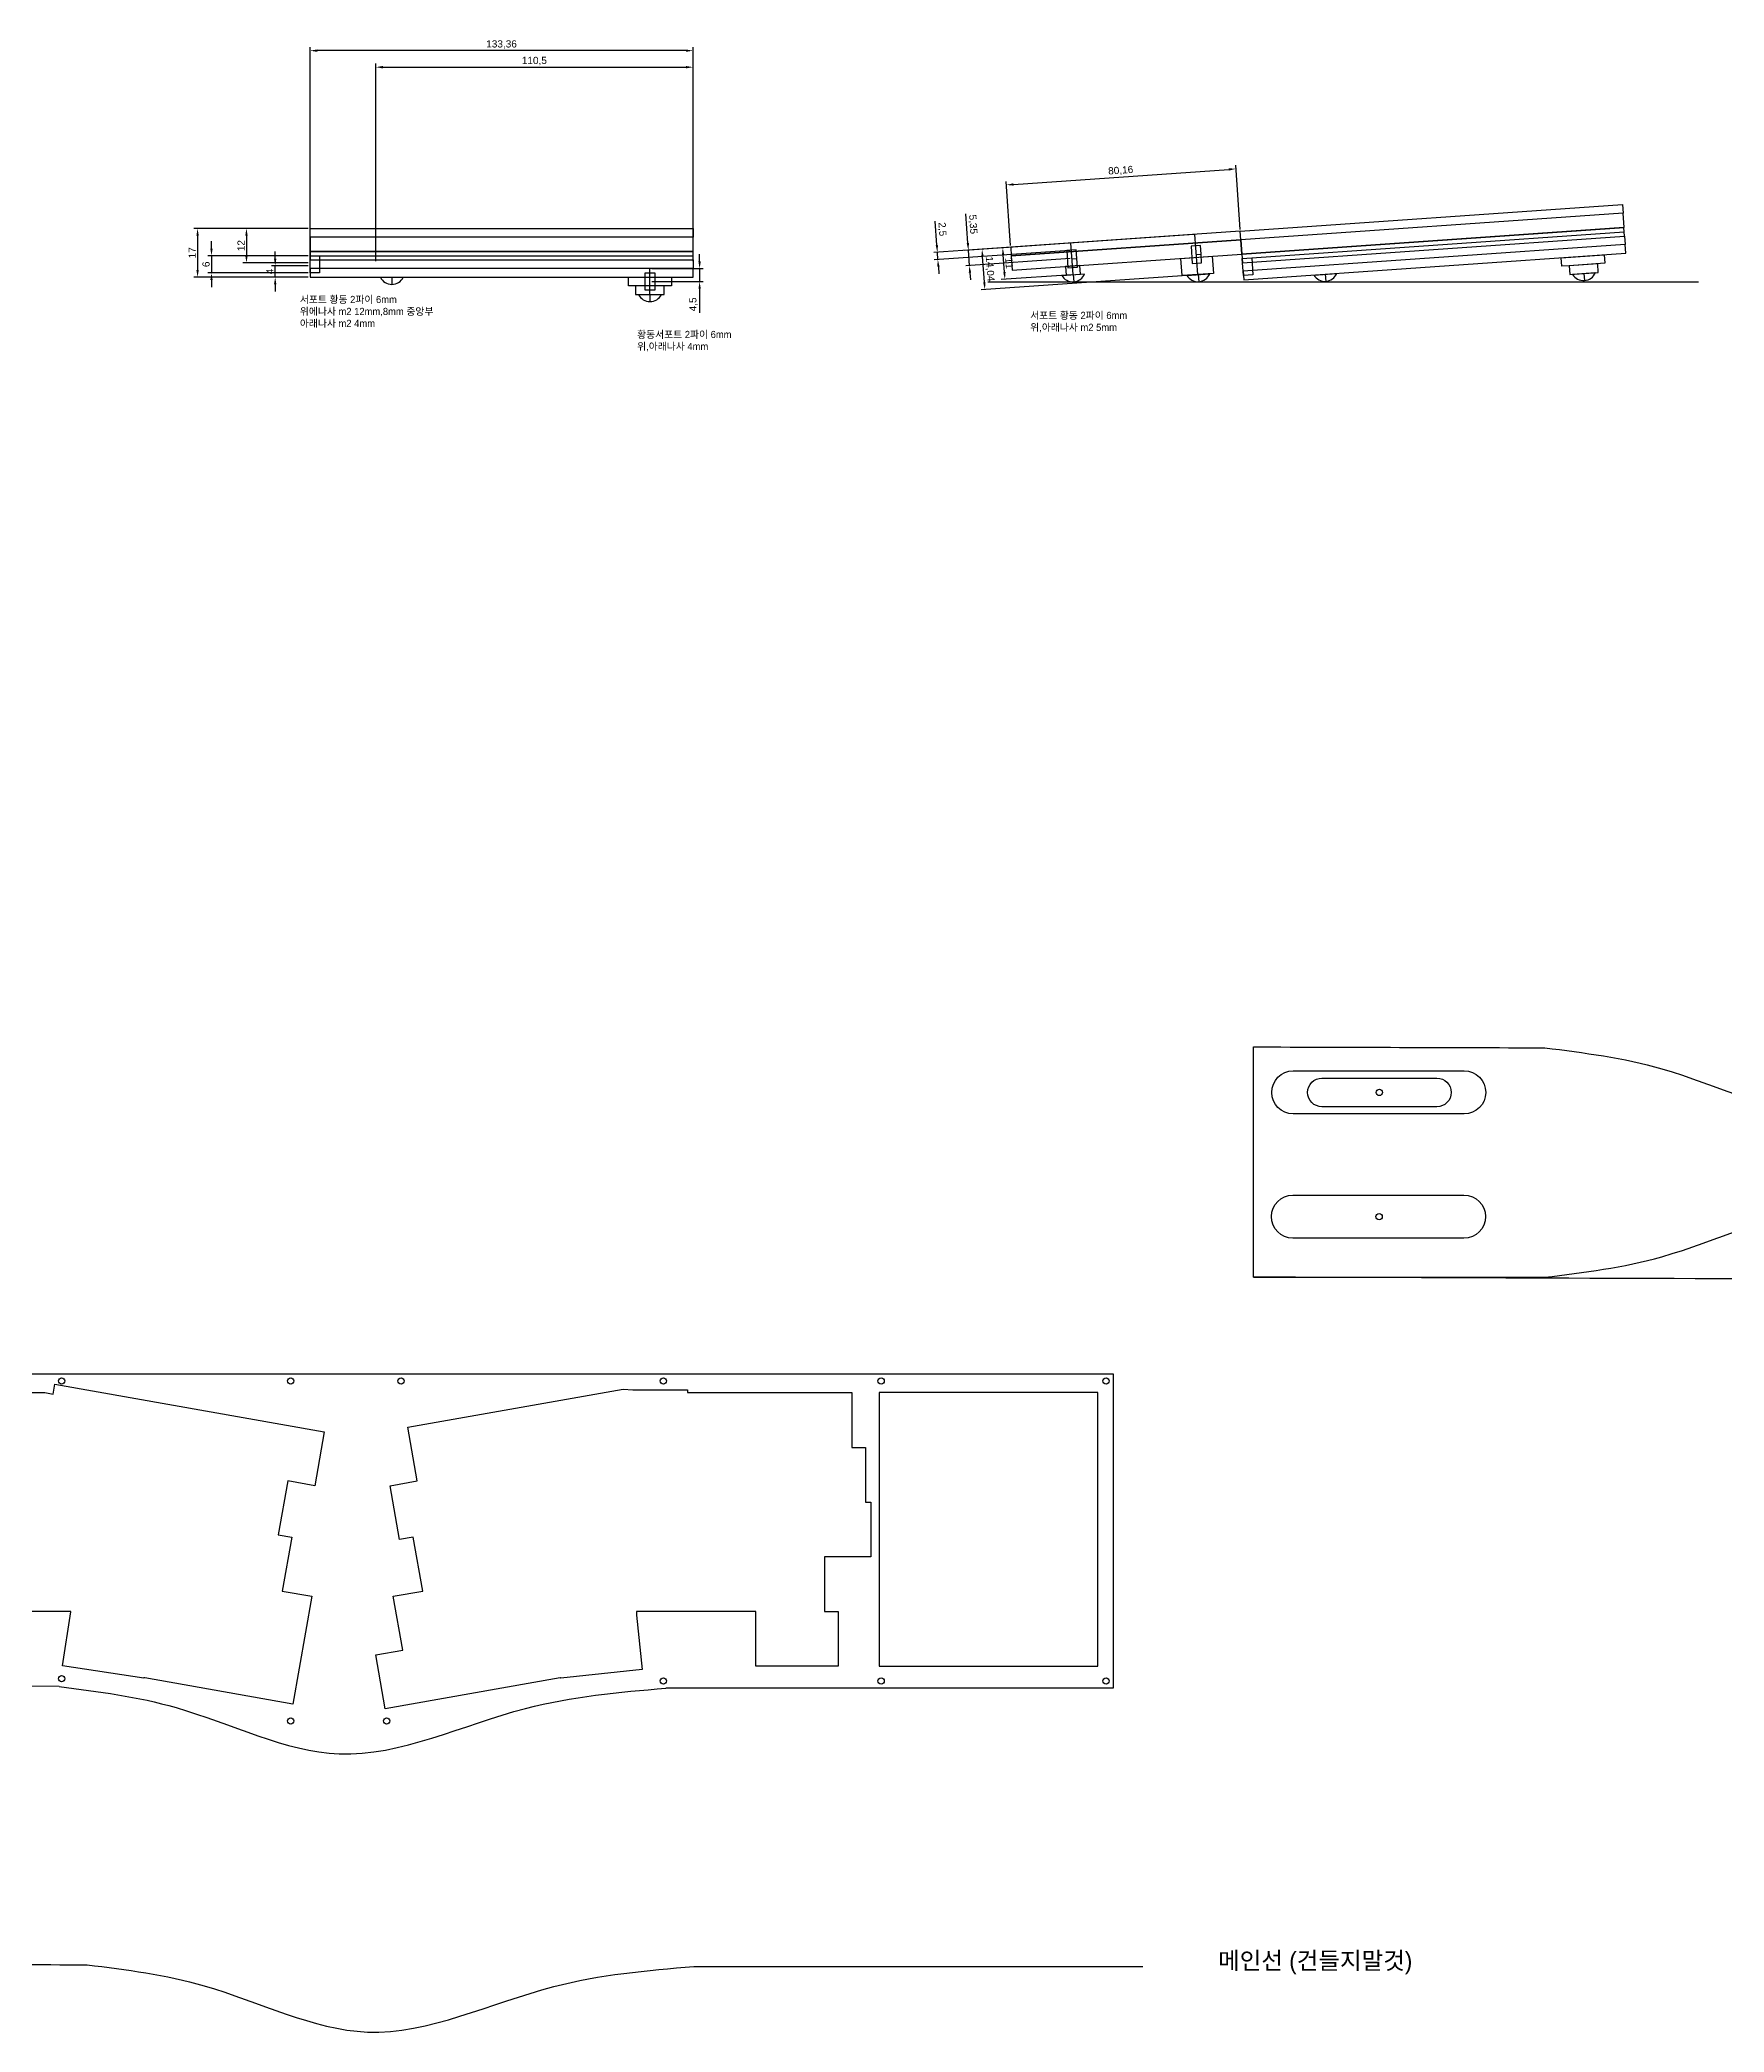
# Model space of a CAD drawing. Header units: millimetres. Extents: x 46 to 4458, y 59 to 1499.
# Drawn here: x 666 to 1252, y 127 to 821 of the extents above; entities that cross this region are included whole.
import ezdxf

# ---------------------------------------------------------------- set-up
doc = ezdxf.new("R2010")
doc.units = ezdxf.units.MM
doc.styles.get("Standard").update_dxf_attribs({"font": 'arial.ttf'})
doc.dimstyles.new('ISO-25', dxfattribs={"dimtxt": 2.5, "dimasz": 2.5, "dimexe": 1.25, "dimexo": 0.625, "dimtad": 1, "dimtxsty": 'Standard', "dimcen": 2.5, "dimadec": 0, "dimazin": 0, "dimtfac": 1, "dimtmove": 0, "dimatfit": 3, "dimfxl": 1, "dimarcsym": 0})

# ---------------------------------------------------------------- blocks, each defined once
blk = doc.blocks.new('*D3')
at = {"color": 0, "lineweight": -2, "transparency": 16777216}
for p, q in [((759.98, 744.18), (759.98, 818.7)), ((893.34, 744.18), (893.34, 818.7)), ((890.84, 817.45), (762.48, 817.45))]:
    blk.add_line(p, q, dxfattribs=at)
at = {"color": 0, "transparency": 16777216}
for points in [[(762.48, 817.86), (762.48, 817.03), (759.98, 817.45)], [(890.84, 817.86), (890.84, 817.03), (893.34, 817.45)]]:
    blk.add_solid(points, dxfattribs=at)
at = {"layer": 'Defpoints', "color": 0, "transparency": 16777216}
for p in [(759.98, 817.45), (759.98, 743.55), (893.34, 743.55)]:
    blk.add_point(p, dxfattribs=at)
at = {"color": 0, "transparency": 16777216, "insert": (826.66, 819.57), "char_height": 2.5, "attachment_point": 5}
blk.add_mtext('133,36', dxfattribs=at)
blk = doc.blocks.new('*D5')
at = {"color": 0, "lineweight": -2, "transparency": 16777216}
for p, q in [((782.84, 744.18), (782.84, 812.94)), ((893.34, 744.18), (893.34, 812.94)), ((785.34, 811.69), (890.84, 811.69))]:
    blk.add_line(p, q, dxfattribs=at)
at = {"color": 0, "transparency": 16777216}
for points in [[(785.34, 812.11), (785.34, 811.27), (782.84, 811.69)], [(890.84, 812.11), (890.84, 811.27), (893.34, 811.69)]]:
    blk.add_solid(points, dxfattribs=at)
at = {"layer": 'Defpoints', "color": 0, "transparency": 16777216}
for p in [(893.34, 811.69), (782.84, 743.55), (893.34, 743.55)]:
    blk.add_point(p, dxfattribs=at)
at = {"color": 0, "transparency": 16777216, "insert": (838.09, 813.82), "char_height": 2.5, "attachment_point": 5}
blk.add_mtext('110,5', dxfattribs=at)
blk = doc.blocks.new('*D6')
at = {"color": 0, "lineweight": -2, "transparency": 16777216}
for p, q in [((759.29, 755.55), (719.56, 755.55)), ((720.81, 753.05), (720.81, 741.05)), ((759.29, 738.55), (719.56, 738.55))]:
    blk.add_line(p, q, dxfattribs=at)
at = {"color": 0, "transparency": 16777216}
for points in [[(720.4, 753.05), (721.23, 753.05), (720.81, 755.55)], [(720.4, 741.05), (721.23, 741.05), (720.81, 738.55)]]:
    blk.add_solid(points, dxfattribs=at)
at = {"layer": 'Defpoints', "color": 0, "transparency": 16777216}
for p in [(759.92, 755.55), (720.81, 738.55), (759.92, 738.55)]:
    blk.add_point(p, dxfattribs=at)
at = {"color": 0, "transparency": 16777216, "insert": (718.93, 747.05), "char_height": 2.5, "attachment_point": 5, "rotation": 90}
blk.add_mtext('17', dxfattribs=at)
blk = doc.blocks.new('*D7')
at = {"color": 0, "lineweight": -2, "transparency": 16777216}
for p, q in [((725.66, 748.55), (725.66, 751.05)), ((759.36, 746.05), (724.41, 746.05)), ((725.66, 746.05), (725.66, 740.05)), ((759.36, 740.05), (724.41, 740.05)), ((725.66, 737.55), (725.66, 735.05))]:
    blk.add_line(p, q, dxfattribs=at)
at = {"color": 0, "transparency": 16777216}
for points in [[(725.24, 748.55), (726.07, 748.55), (725.66, 746.05)], [(725.24, 737.55), (726.07, 737.55), (725.66, 740.05)]]:
    blk.add_solid(points, dxfattribs=at)
at = {"layer": 'Defpoints', "color": 0, "transparency": 16777216}
for p in [(759.98, 746.05), (725.66, 740.05), (759.98, 740.05)]:
    blk.add_point(p, dxfattribs=at)
at = {"color": 0, "transparency": 16777216, "insert": (723.76, 743.05), "char_height": 2.5, "attachment_point": 5, "rotation": 90}
blk.add_mtext('6', dxfattribs=at)
blk = doc.blocks.new('*D12')
at = {"color": 0, "lineweight": -2, "transparency": 16777216}
for p, q in [((759.36, 742.55), (746.59, 742.55)), ((747.84, 745.05), (747.84, 747.55)), ((747.84, 738.55), (747.84, 742.55)), ((759.36, 738.55), (746.59, 738.55)), ((747.84, 736.05), (747.84, 733.55))]:
    blk.add_line(p, q, dxfattribs=at)
at = {"color": 0, "transparency": 16777216}
for points in [[(747.42, 745.05), (748.26, 745.05), (747.84, 742.55)], [(747.42, 736.05), (748.26, 736.05), (747.84, 738.55)]]:
    blk.add_solid(points, dxfattribs=at)
at = {"layer": 'Defpoints', "color": 0, "transparency": 16777216}
for p in [(747.84, 742.55), (759.98, 742.55), (759.98, 738.55)]:
    blk.add_point(p, dxfattribs=at)
at = {"color": 0, "transparency": 16777216, "insert": (745.96, 740.55), "char_height": 2.5, "attachment_point": 5, "rotation": 90}
blk.add_mtext('4', dxfattribs=at)
blk = doc.blocks.new('*D13')
at = {"color": 0, "lineweight": -2, "transparency": 16777216}
for p, q in [((759.36, 755.55), (736.58, 755.55)), ((737.83, 753.05), (737.83, 746.05)), ((759.36, 743.55), (736.58, 743.55))]:
    blk.add_line(p, q, dxfattribs=at)
at = {"color": 0, "transparency": 16777216}
for points in [[(737.42, 753.05), (738.25, 753.05), (737.83, 755.55)], [(737.42, 746.05), (738.25, 746.05), (737.83, 743.55)]]:
    blk.add_solid(points, dxfattribs=at)
at = {"layer": 'Defpoints', "color": 0, "transparency": 16777216}
for p in [(759.98, 755.55), (737.83, 743.55), (759.98, 743.55)]:
    blk.add_point(p, dxfattribs=at)
at = {"color": 0, "transparency": 16777216, "insert": (735.95, 749.55), "char_height": 2.5, "attachment_point": 5, "rotation": 90}
blk.add_mtext('12', dxfattribs=at)
blk = doc.blocks.new('*D14')
at = {"color": 0, "lineweight": -2, "transparency": 16777216}
for p, q in [((1083.89, 755.19), (1082.33, 777.53)), ((1003.92, 749.6), (1002.36, 771.94)), ((1004.94, 770.87), (1079.92, 776.11))]:
    blk.add_line(p, q, dxfattribs=at)
at = {"color": 0, "transparency": 16777216}
for points in [[(1004.91, 771.28), (1004.97, 770.45), (1002.45, 770.69)], [(1079.89, 776.52), (1079.95, 775.69), (1082.41, 776.28)]]:
    blk.add_solid(points, dxfattribs=at)
at = {"layer": 'Defpoints', "color": 0, "transparency": 16777216}
for p in [(1082.41, 776.28), (1083.93, 754.57), (1003.97, 748.98)]:
    blk.add_point(p, dxfattribs=at)
at = {"color": 0, "transparency": 16777216, "insert": (1042.28, 775.61), "char_height": 2.5, "attachment_point": 5, "rotation": 4}
blk.add_mtext('80,16', dxfattribs=at)
blk = doc.blocks.new('*D16')
at = {"color": 0, "lineweight": -2, "transparency": 16777216}
for p, q in [((1024.34, 750.4), (999.93, 748.7)), ((1001.77, 740.3), (1001.35, 746.29)), ((1025.11, 739.43), (1000.7, 737.72))]:
    blk.add_line(p, q, dxfattribs=at)
at = {"color": 0, "transparency": 16777216}
for points in [[(1001.77, 746.32), (1000.94, 746.26), (1001.18, 748.78)], [(1002.19, 740.33), (1001.36, 740.27), (1001.95, 737.81)]]:
    blk.add_solid(points, dxfattribs=at)
at = {"layer": 'Defpoints', "color": 0, "transparency": 16777216}
for p in [(1024.96, 750.45), (1001.18, 748.78), (1025.73, 739.47)]:
    blk.add_point(p, dxfattribs=at)
at = {"color": 0, "transparency": 16777216, "insert": (1003.44, 743.43), "char_height": 2.5, "attachment_point": 5, "rotation": 274}
blk.add_mtext('11', dxfattribs=at)
blk = doc.blocks.new('*D17')
at = {"color": 0, "lineweight": -2, "transparency": 16777216}
for p, q in [((1067.7, 753.43), (992.74, 748.19)), ((994.79, 736.77), (994.16, 745.79)), ((1068.68, 739.43), (993.72, 734.19))]:
    blk.add_line(p, q, dxfattribs=at)
at = {"color": 0, "transparency": 16777216}
for points in [[(994.58, 745.82), (993.75, 745.76), (993.99, 748.28)], [(995.21, 736.8), (994.38, 736.74), (994.97, 734.28)]]:
    blk.add_solid(points, dxfattribs=at)
at = {"layer": 'Defpoints', "color": 0, "transparency": 16777216}
for p in [(1068.32, 753.48), (993.99, 748.28), (1069.3, 739.48)]:
    blk.add_point(p, dxfattribs=at)
at = {"color": 0, "transparency": 16777216, "insert": (996.6, 741.43), "char_height": 2.5, "attachment_point": 5, "rotation": 274}
blk.add_mtext('14,04', dxfattribs=at)
blk = doc.blocks.new('*D18')
at = {"color": 0, "lineweight": -2, "transparency": 16777216}
for p, q in [((989.05, 750.44), (988.33, 760.68)), ((1024.34, 750.4), (987.98, 747.86)), ((1024.71, 745.06), (988.35, 742.52)), ((989.6, 742.61), (989.23, 747.95)), ((989.77, 740.11), (989.95, 737.62))]:
    blk.add_line(p, q, dxfattribs=at)
at = {"color": 0, "transparency": 16777216}
for points in [[(989.47, 750.47), (988.64, 750.41), (989.23, 747.95)], [(990.19, 740.14), (989.36, 740.08), (989.6, 742.61)]]:
    blk.add_solid(points, dxfattribs=at)
at = {"layer": 'Defpoints', "color": 0, "transparency": 16777216}
for p in [(1024.96, 750.45), (989.23, 747.95), (1025.34, 745.1)]:
    blk.add_point(p, dxfattribs=at)
at = {"color": 0, "transparency": 16777216, "insert": (990.73, 756.96), "char_height": 2.5, "attachment_point": 5, "rotation": 274}
blk.add_mtext('5,35', dxfattribs=at)
blk = doc.blocks.new('*D19')
at = {"color": 0, "lineweight": -2, "transparency": 16777216}
for p, q in [((978.25, 749.69), (977.67, 758.03)), ((1024.34, 750.4), (977.18, 747.1)), ((1024.51, 747.91), (977.35, 744.61)), ((978.6, 744.7), (978.43, 747.19)), ((978.77, 742.2), (978.95, 739.71))]:
    blk.add_line(p, q, dxfattribs=at)
at = {"color": 0, "transparency": 16777216}
for points in [[(978.67, 749.72), (977.84, 749.66), (978.43, 747.19)], [(979.19, 742.23), (978.36, 742.18), (978.6, 744.7)]]:
    blk.add_solid(points, dxfattribs=at)
at = {"layer": 'Defpoints', "color": 0, "transparency": 16777216}
for p in [(1024.96, 750.45), (978.43, 747.19), (1025.14, 747.95)]:
    blk.add_point(p, dxfattribs=at)
at = {"color": 0, "transparency": 16777216, "insert": (979.99, 755.25), "char_height": 2.5, "attachment_point": 5, "rotation": 274}
blk.add_mtext('2,5', dxfattribs=at)
blk = doc.blocks.new('*D20')
at = {"color": 0, "lineweight": -2, "transparency": 16777216}
for p, q in [((895.64, 744.05), (895.64, 746.55)), ((878.97, 741.55), (896.89, 741.55)), ((878.97, 737.05), (896.89, 737.05)), ((895.64, 741.55), (895.64, 737.05)), ((895.64, 734.55), (895.64, 726.13))]:
    blk.add_line(p, q, dxfattribs=at)
at = {"color": 0, "transparency": 16777216}
for points in [[(895.22, 744.05), (896.05, 744.05), (895.64, 741.55)], [(895.22, 734.55), (896.05, 734.55), (895.64, 737.05)]]:
    blk.add_solid(points, dxfattribs=at)
at = {"layer": 'Defpoints', "color": 0, "transparency": 16777216}
for p in [(878.34, 741.55), (878.34, 737.05), (895.64, 737.05)]:
    blk.add_point(p, dxfattribs=at)
at = {"color": 0, "transparency": 16777216, "insert": (893.51, 729.09), "char_height": 2.5, "attachment_point": 5, "rotation": 90}
blk.add_mtext('4,5', dxfattribs=at)

msp = doc.modelspace()

# ---------------------------------------------------------------- linework, layer by layer
for p, q in [((784.45719, 738.55261), (792.45719, 738.55261)), ((788.45719, 738.55261), (788.45719, 736.05261)), ((996.0428, 736.96342), (1243.44664, 736.96342)), ((1021.74483, 739.1783), (1029.72534, 739.73636)), ((1025.73509, 739.45733), (1025.90948, 736.96342)), ((1065.31024, 739.19793), (1073.29075, 739.75598)), ((1069.30049, 739.47696), (1069.47488, 736.98304)), ((1109.53129, 739.31839), (1117.51181, 739.87645)), ((1113.52155, 739.59742), (1113.69594, 737.10351)), ((1199.61737, 739.60317), (1207.59789, 740.16123)), ((1203.60763, 739.8822), (1203.78202, 737.38829)), ((874.34369, 732.55261), (882.34369, 732.55261)), ((878.34369, 732.55261), (878.34369, 730.05261))]:
    msp.add_line(p, q)
for points in [[(1217.19368, 760.88107), (1084.14082, 751.57711), (1083.93155, 754.5698), (1216.98441, 763.87376)], [(1084.4896, 746.58929), (1217.54247, 755.89325), (1217.19368, 760.88107), (1084.14082, 751.57711)], [(893.36145, 752.55261), (759.98369, 752.55261), (759.98369, 755.55261), (893.36145, 755.55261)], [(759.98369, 747.55261), (893.36145, 747.55261), (893.36145, 752.55261), (759.98369, 752.55261)]]:
    msp.add_lwpolyline(points, close=True)
for points in [[(1083.93155, 754.5698), (1003.96682, 748.97812), (1004.17609, 745.98543), (1084.14082, 751.57711), (1083.93155, 754.5698)], [(1004.17609, 745.98543), (1004.52487, 740.99761), (1084.4896, 746.58929), (1084.14082, 751.57711), (1004.17609, 745.98543)], [(1025.72953, 739.47305), (1024.9622, 750.44626)], [(1068.613, 746.48153), (1070.25898, 746.59663), (1070.04971, 749.58932), (1066.75775, 749.35912), (1067.17628, 743.37374), (1070.46825, 743.60393), (1070.25898, 746.59663)], [(1069.10129, 739.49858), (1068.1247, 753.46448)], [(1217.73401, 752.89932), (1217.52474, 755.89201), (1084.4896, 746.58929), (1084.69887, 743.59659)], [(1084.90814, 740.6039), (1084.69887, 743.59659), (1217.73401, 752.89932), (1217.94328, 749.90662)], [(1218.15255, 746.91393), (1217.94328, 749.90662), (1084.90814, 740.6039), (1085.11741, 737.61121), (1218.15255, 746.91393)], [(893.34369, 744.55261), (893.34369, 747.55261), (759.98369, 747.55261), (759.98369, 744.55261)], [(759.98369, 741.55261), (759.98369, 744.55261), (893.34369, 744.55261), (893.34369, 741.55261)], [(1023.02635, 742.29136), (1023.23561, 739.29866), (1028.22344, 739.64745), (1028.01417, 742.64014), (1023.02635, 742.29136)], [(1025.34586, 744.95966), (1026.99185, 745.07476), (1026.78258, 748.06745), (1023.49061, 747.83725), (1023.90915, 741.85187), (1027.20111, 742.08206), (1026.99185, 745.07476)], [(1074.14931, 745.86622), (1074.56785, 739.88084), (1063.63473, 739.11632), (1063.21619, 745.1017), (1074.14931, 745.86622)], [(1198.41054, 742.52611), (1195.91663, 742.35172), (1195.70736, 745.34441), (1210.67082, 746.39076), (1210.88009, 743.39807), (1198.41054, 742.52611)], [(1198.41054, 742.52611), (1198.61981, 739.53342), (1208.59545, 740.23098), (1208.38618, 743.22368), (1198.41054, 742.52611)], [(893.34369, 738.55261), (893.34369, 741.55261), (759.98369, 741.55261), (759.98369, 738.55261), (893.34369, 738.55261)], [(873.34369, 735.55261), (870.84369, 735.55261), (870.84369, 738.55261), (885.84369, 738.55261), (885.84369, 735.55261), (873.34369, 735.55261)], [(873.34369, 735.55261), (873.34369, 732.55261), (883.34369, 732.55261), (883.34369, 735.55261), (873.34369, 735.55261)], [(878.34369, 732.55261), (878.34369, 741.55261)], [(1088.48237, 390.3465), (1088.48237, 470.50759)], [(672.55499, 247.75265), (571.60582, 248.05464), (571.93082, 356.69587), (1039.67894, 356.69587), (1039.67894, 247.19317), (883.89507, 247.19317)]]:
    msp.add_lwpolyline(points)
at = {"color": 2}
for points in [[(1084.4896, 746.58929), (1084.59424, 745.09294), (1217.62938, 754.39566), (1217.52474, 755.89201), (1084.4896, 746.58929)], [(759.98369, 747.55261), (759.98369, 746.05261), (893.34369, 746.05261), (893.34369, 747.55261), (759.98369, 747.55261)]]:
    msp.add_lwpolyline(points, dxfattribs=at)
at = {"color": 3}
for points in [[(759.98369, 746.05261), (763.28369, 746.05261), (763.28369, 740.05261), (759.98369, 740.05261), (759.98369, 746.05261)], [(1084.59424, 745.09294), (1087.8862, 745.32314), (1088.30474, 739.33775), (1085.01278, 739.10755), (1084.59424, 745.09294)]]:
    msp.add_lwpolyline(points, dxfattribs=at)
msp.add_lwpolyline([(876.69369, 740.05261), (879.99369, 740.05261), (879.99369, 734.05261), (876.69369, 734.05261)], close=True, dxfattribs=at)
for points in [[(1102.34918, 462.15759), (1161.89323, 462.15759, -1), (1161.89323, 447.15759), (1102.34918, 447.15759, -1)], [(1112.34918, 459.65759), (1152.34918, 459.65759, -1), (1152.34918, 449.65759), (1112.34918, 449.65759, -1)], [(1102.26973, 418.8965), (1161.81378, 418.8965, -1), (1161.81378, 403.8965), (1102.26973, 403.8965, -1)]]:
    msp.add_lwpolyline(points, format="xyb", close=True)
at = {"linetype": 'Continuous'}
for points in [[(629.52025, 350.1091), (667.62025, 350.1091), (670.52187, 349.59746), (671.12274, 353.00516), (764.92568, 336.46517), (761.61768, 317.70458), (752.23739, 319.35858), (748.92939, 300.59799), (753.61954, 299.771), (750.31154, 281.01041), (760.62986, 279.19101), (754.01387, 241.66983), (702.42225, 250.76683), (702.10076, 250.81487), (702.08335, 250.69835), (673.82222, 254.92201), (676.63799, 273.76276), (676.65986, 273.9091), (648.57025, 273.9091)], [(794.00761, 338.11917), (869.04996, 351.35116), (872.40775, 351.0616), (891.45775, 351.0616), (891.45775, 350.1091), (948.60775, 350.1091), (948.60775, 331.0591), (953.37025, 331.0591), (953.37025, 312.0091), (955.27525, 312.0091), (955.27525, 292.9591), (939.08275, 292.9591), (939.08275, 273.9091), (943.84525, 273.9091), (943.84525, 254.8591), (915.27025, 254.8591), (915.27025, 273.9091), (874.39819, 273.9091), (873.69068, 273.9091), (873.69068, 272.59292), (875.68195, 253.64727), (847.26349, 250.66037), (847.25097, 250.77946), (847.13074, 250.76683), (786.15883, 240.01583), (782.85084, 258.77642), (792.23113, 260.43042), (788.92313, 279.19101), (799.24146, 281.01041), (795.93346, 299.771), (791.14726, 298.92706), (787.83926, 317.68765), (797.31561, 319.35858), (794.00761, 338.11917)]]:
    msp.add_lwpolyline(points, dxfattribs=at)
msp.add_lwpolyline([(958.13275, 254.8591), (1034.33275, 254.8591), (1034.33275, 350.1091), (958.13275, 350.1091)], close=True, dxfattribs=at)
for centre in [(1132.34918, 454.65759), (1132.26973, 411.3965)]:
    msp.add_circle(centre, 1.1)
for centre in [(673.4787, 354.19587), (753.23191, 354.19587), (791.65306, 354.19587), (883.01343, 354.19587), (958.84619, 354.19587), (1037.17894, 354.19587), (673.4787, 250.49127), (883.01343, 249.69317), (958.84619, 249.69317), (1037.17894, 249.69317), (753.23191, 235.76898), (786.65306, 235.76898)]:
    msp.add_circle(centre, 1.1, dxfattribs=at)
for centre, start, end in [((788.45719, 740.50261), 205.98923358, 334.01076642), ((1025.59906, 741.40258), 209.98923358, 338.01076642), ((1069.16447, 741.42221), 209.98923358, 338.01076642), ((1113.38553, 741.54267), 209.98923358, 338.01076642), ((1203.4716, 741.82745), 209.98923358, 338.01076642), ((878.34369, 734.50261), 205.98923358, 334.01076642)]:
    msp.add_arc(centre, 4.45, start, end)
for points, knots in [([(1557.25788, 388.62464), (1400.99938, 389.1986), (1244.74087, 389.77255), (1088.48237, 390.3465), (1088.48237, 417.06686), (1088.48237, 443.78723), (1088.48237, 470.50759), (1122.63209, 470.40692), (1156.28181, 470.30626), (1189.93153, 470.2056), (1203.59148, 468.48024), (1236.7327, 464.29426), (1289.8108, 436.34312), (1346.49802, 464.93571), (1384.9402, 468.24165), (1401.27161, 469.64611), (1453.19957, 469.64611), (1505.12753, 469.64611), (1557.55549, 469.64611), (1557.45734, 442.92611), (1557.35919, 416.20611), (1557.26105, 389.48611)], [0, 0, 0, 0, 1, 1, 1, 2, 2, 2, 3, 3, 3, 44.417477665, 103.485409083, 170.289260545, 219.631762366, 219.631762366, 219.631762366, 220.631762366, 220.631762366, 220.631762366, 221.631762366, 221.631762366, 221.631762366, 221.631762366]), ([(1088.48237, 470.50759), (1122.63209, 470.40692), (1156.28181, 470.30626), (1189.93153, 470.2056), (1203.59148, 468.48024), (1236.7327, 464.29426), (1289.8108, 436.34312), (1346.49802, 464.93571), (1384.9402, 468.24165), (1401.27161, 469.64611), (1453.19957, 469.64611), (1505.12753, 469.64611), (1557.55549, 469.64611)], [0, 0, 0, 0, 1, 1, 1, 42.417477665, 101.485409083, 168.289260545, 217.631762366, 217.631762366, 217.631762366, 218.631762366, 218.631762366, 218.631762366, 218.631762366]), ([(1088.48237, 390.3465), (1122.63223, 390.32173), (1156.28209, 390.2988), (1189.93196, 390.27586), (1203.59815, 391.95103), (1236.75453, 396.01526), (1289.93494, 423.77124), (1346.51674, 394.97063), (1384.94653, 391.52351), (1401.27267, 390.05907), (1453.20027, 389.86834), (1505.12788, 389.6776), (1557.55549, 389.48503)], [0, 0, 0, 0, 1, 1, 1, 42.417477665, 101.485409083, 168.289260545, 217.631762366, 217.631762366, 217.631762366, 218.631762366, 218.631762366, 218.631762366, 218.631762366]), ([(580.87948, 151.17493), (615.0292, 151.07427), (648.67892, 150.97361), (682.32865, 150.87294), (695.9886, 149.14759), (729.12982, 144.9616), (782.20792, 117.01047), (838.89513, 145.60305), (877.33732, 148.90899), (893.66873, 150.31345), (945.59668, 150.31345), (997.52464, 150.31345), (1049.9526, 150.31345)], [0, 0, 0, 0, 1, 1, 1, 42.417477665, 101.485409083, 168.289260545, 217.631762366, 217.631762366, 217.631762366, 218.631762366, 218.631762366, 218.631762366, 218.631762366])]:
    msp.add_open_spline(points, degree=3, knots=knots)
msp.add_spline([(672.55499, 247.75265), (713.32097, 240.43543), (770.15295, 224.33739), (835.05701, 240.15569), (883.89507, 247.19317)], degree=3)

# ---------------------------------------------------------------- texts
at = {"attachment_point": 1}
for s, width, insert, char_height in [('{\\fGulim|b0|i0|c129|p50;서포트 황동 2파이 6mm\\P위에나사 m2 12mm,8mm 중앙부\\P아래나사 m2 4mm}', 51.1573337, (756.43386, 732.04696), 2.5), ('{\\fGulim|b0|i0|c129|p50;서포트 황동 2파이 6mm \\P위,아래나사 m2 5mm}', 38.6684814, (1010.764, 726.50144), 2.5), ('{\\fGulim|b0|i0|c129|p50;황동서포트 2파이 6mm\\P위,아래나사 4mm}', 32.3756482, (873.88122, 719.86424), 2.5), ('{\\fGulim|b0|i0|c129|p50;메인선 (건들지말것)}', 96.3636797, (1076.18518, 155.3148), 6)]:
    msp.add_mtext_dynamic_manual_height_columns(s, width=width, gutter_width=12.5, heights=[0], dxfattribs=dict(at, insert=insert, char_height=char_height))

# ---------------------------------------------------------------- dimensions: what is measured, and where the dimension line sits
for base, p1, p2, picture, middle in [((759.98369, 817.4454), (893.34369, 743.55261), (759.98369, 743.55261), '*D3', (826.66369, 817.4454)), ((893.34369, 811.691), (782.84369, 743.55261), (893.34369, 743.55261), '*D5', (838.09369, 811.691))]:
    dim = msp.add_linear_dim(base=base, p1=p1, p2=p2, dimstyle='ISO-25')
    dim.commit()
    dim.dimension.update_dxf_attribs({"geometry": picture, "text_midpoint": middle, "dimtype": 160})
for p1, p2, distance, picture, middle in [((1003.96682, 748.97812), (1083.93155, 754.5698), 21.7658, '*D14', (1042.28248, 775.60894)), ((1025.13659, 747.95235), (1024.9622, 750.44626), 46.65011, '*D19', (979.99467, 755.25264)), ((1025.33573, 745.10465), (1024.9622, 750.44626), 35.82425, '*D18', (990.7279, 756.95536)), ((1069.30049, 739.47696), (1068.32143, 753.47823), 74.51442, '*D17', (996.60026, 741.42813)), ((1025.72953, 739.47305), (1024.9622, 750.44626), 23.84214, '*D16', (1003.43734, 743.42766))]:
    dim = msp.add_aligned_dim(p1=p1, p2=p2, distance=distance, dimstyle='ISO-25')
    dim.commit()
    dim.dimension.update_dxf_attribs({"geometry": picture, "text_midpoint": middle})
for base, p1, p2, picture, middle in [((720.81482, 738.55261), (759.9191, 755.55261), (759.9191, 738.55261), '*D6', (720.81482, 747.05261)), ((725.65716, 740.05261), (759.98369, 746.05261), (759.98369, 740.05261), '*D7', (725.65716, 743.05261))]:
    dim = msp.add_linear_dim(base=base, p1=p1, p2=p2, angle=90, dimstyle='ISO-25')
    dim.commit()
    dim.dimension.update_dxf_attribs({"geometry": picture, "text_midpoint": middle, "dimtype": 160})
for base, p1, p2, picture, middle in [((737.8322, 743.55261), (759.98369, 755.55261), (759.98369, 743.55261), '*D13', (735.95209, 749.55261)), ((747.83971, 742.55261), (759.98369, 738.55261), (759.98369, 742.55261), '*D12', (745.96471, 740.55261)), ((895.63693, 737.05261), (878.34369, 741.55261), (878.34369, 737.05261), '*D20', (893.51466, 729.09217))]:
    dim = msp.add_linear_dim(base=base, p1=p1, p2=p2, angle=90, dimstyle='ISO-25')
    dim.commit()
    dim.dimension.update_dxf_attribs({"geometry": picture, "text_midpoint": middle})

doc.saveas('drawing.dxf')
